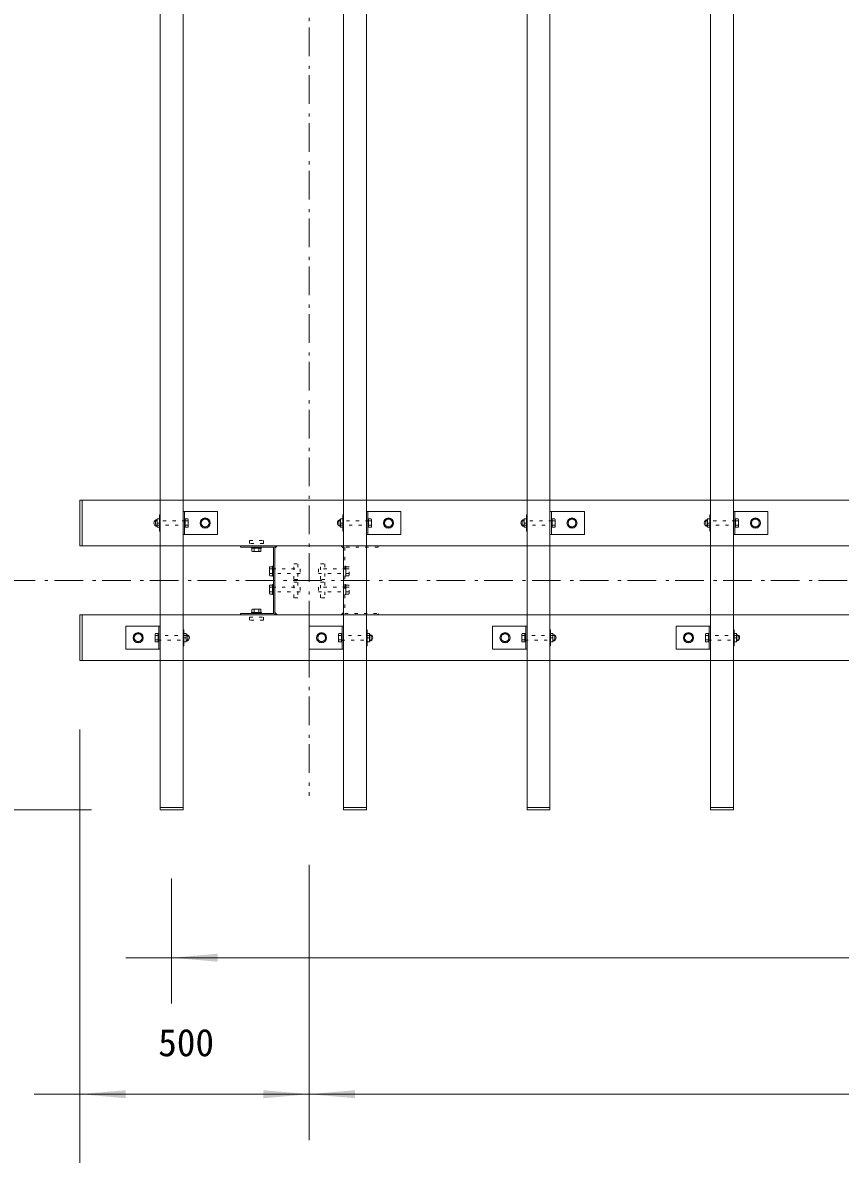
# Model space of a CAD drawing. Units: millimetres, scale not verified. Extents: x -9750 to 9750, y -6875 to 6875.
# Drawn here: x -6331 to -4548, y -4352 to -1885 of the extents above; entities that cross this region are included whole.
import ezdxf
from ezdxf.enums import TextEntityAlignment as Align

# ---------------------------------------------------------------- set-up
doc = ezdxf.new("R2010")
doc.units = ezdxf.units.MM
doc.header["$LTSCALE"] = 50
doc.linetypes.add('USER5', pattern=[0.416565, 0.138855, -0.27771])
doc.linetypes.add('USER6', pattern=[2.083282, 1.25, -0.416565, 0.138855, -0.277863])
doc.layers.add('0-1_IMPORTED', color=30, linetype='Continuous', lineweight=18)
doc.styles.add('ＭＳ ゴシック', font='')
doc.styles.get('ＭＳ ゴシック').set_extended_font_data('MS Gothic')

msp = doc.modelspace()

# ---------------------------------------------------------------- linework, layer by layer
at = {"layer": '0-1_IMPORTED', "color": 1, "linetype": 'USER6'}
for p, q in [((-5706, 4979), (-5706, -3571)), ((-6366, -3101), (5594, -3101))]:
    msp.add_line(p, q, dxfattribs=at)
at = {"layer": '0-1_IMPORTED'}
for p, q in [((-6201, -2926), (-6201, -3026)), ((-5978, -2951), (-5978, -3001)), ((-5578, -2951), (-5578, -3001)), ((-5178, -2951), (-5178, -3001)), ((-4778, -2951), (-4778, -3001)), ((-6037.5, -2968.85), (-6037.5, -2983.15)), ((-6036.79, -2976), (-6033.21, -2976)), ((-5970.6, -2971.38), (-5976.4, -2971.38)), ((-5976.4, -2980.62), (-5970.6, -2980.62)), ((-5637.5, -2968.85), (-5637.5, -2983.15)), ((-5636.79, -2976), (-5633.21, -2976)), ((-5570.6, -2971.38), (-5576.4, -2971.38)), ((-5576.4, -2980.62), (-5570.6, -2980.62)), ((-5237.5, -2968.85), (-5237.5, -2983.15)), ((-5236.79, -2976), (-5233.21, -2976)), ((-5170.6, -2971.38), (-5176.4, -2971.38)), ((-5176.4, -2980.62), (-5170.6, -2980.62)), ((-4837.5, -2968.85), (-4837.5, -2983.15)), ((-4836.79, -2976), (-4833.21, -2976)), ((-4770.6, -2971.38), (-4776.4, -2971.38)), ((-4776.4, -2980.62), (-4770.6, -2980.62)), ((-5825.88, -3038), (-5825.88, -3031)), ((-5816.12, -3038), (-5816.12, -3031)), ((-5793, -3076.12), (-5786, -3076.12)), ((-5793, -3085.88), (-5786, -3085.88)), ((-5793, -3116.12), (-5786, -3116.12)), ((-5793, -3125.88), (-5786, -3125.88)), ((-6201, -3176), (-6201, -3276)), ((-5825.88, -3164), (-5825.88, -3171)), ((-5816.12, -3164), (-5816.12, -3171)), ((-6034, -3251), (-6034, -3201)), ((-5634, -3251), (-5634, -3201)), ((-5234, -3251), (-5234, -3201)), ((-4834, -3251), (-4834, -3201)), ((-6035.6, -3221.38), (-6041.4, -3221.38)), ((-6041.4, -3230.62), (-6035.6, -3230.62)), ((-5975.21, -3226), (-5978.79, -3226)), ((-5974.5, -3233.15), (-5974.5, -3218.85)), ((-5635.6, -3221.38), (-5641.4, -3221.38)), ((-5641.4, -3230.62), (-5635.6, -3230.62)), ((-5575.21, -3226), (-5578.79, -3226)), ((-5574.5, -3233.15), (-5574.5, -3218.85)), ((-5235.6, -3221.38), (-5241.4, -3221.38)), ((-5241.4, -3230.62), (-5235.6, -3230.62)), ((-5175.21, -3226), (-5178.79, -3226)), ((-5174.5, -3233.15), (-5174.5, -3218.85)), ((-4835.6, -3221.38), (-4841.4, -3221.38)), ((-4841.4, -3230.62), (-4835.6, -3230.62)), ((-4775.21, -3226), (-4778.79, -3226)), ((-4774.5, -3233.15), (-4774.5, -3218.85)), ((-6031, -3596), (-5981, -3596)), ((-5631, -3596), (-5581, -3596)), ((-5231, -3596), (-5181, -3596)), ((-4831, -3596), (-4781, -3596))]:
    msp.add_line(p, q, dxfattribs=at)
at = {"layer": '0-1_IMPORTED', "linetype": 'USER5'}
for p, q in [((-5619, -3076.12), (-5626, -3076.12)), ((-5619, -3085.88), (-5626, -3085.88)), ((-5619, -3116.12), (-5626, -3116.12)), ((-5619, -3125.88), (-5626, -3125.88))]:
    msp.add_line(p, q, dxfattribs=at)
at = {"layer": '0-1_IMPORTED', "color": 1}
for p, q in [((-6206, -3426), (-6206, -4321)), ((-6206, -3426), (-6206, -4625)), ((-6181, -3601), (-7101, -3601)), ((-6181, -3601), (-6784.65, -3601)), ((-5706, -3721), (-5706, -4321)), ((-5706, -3721), (-5706, -4321)), ((-6006, -3751), (-6006, -4023.5)), ((-6106, -3923.5), (-6006, -3923.5)), ((-6006, -3923.5), (-2406, -3923.5)), ((-6306, -4221), (-6206, -4221)), ((-6206, -4221), (-5706, -4221)), ((-5806, -4221), (-5706, -4221)), ((-5706, -4221), (-5606, -4221)), ((-5706, -4221), (-2706, -4221))]:
    msp.add_line(p, q, dxfattribs=at)
at = {"layer": '0-1_IMPORTED'}
for points in [[(-6031, 399), (-5981, 399), (-5981, -3601), (-6031, -3601)], [(-5631, 399), (-5581, 399), (-5581, -3601), (-5631, -3601)], [(-5231, 399), (-5181, 399), (-5181, -3601), (-5231, -3601)], [(-4831, 399), (-4781, 399), (-4781, -3601), (-4831, -3601)], [(-6206, -2926), (-2206, -2926), (-2206, -3026), (-6206, -3026)], [(-6031, -2993.5), (-6032.5, -2993.5), (-6032.5, -2958.5), (-6031, -2958.5)], [(-5981, -2951), (-5906, -2951), (-5906, -3001), (-5981, -3001)], [(-5631, -2993.5), (-5632.5, -2993.5), (-5632.5, -2958.5), (-5631, -2958.5)], [(-5581, -2951), (-5506, -2951), (-5506, -3001), (-5581, -3001)], [(-5231, -2993.5), (-5232.5, -2993.5), (-5232.5, -2958.5), (-5231, -2958.5)], [(-5181, -2951), (-5106, -2951), (-5106, -3001), (-5181, -3001)], [(-4831, -2993.5), (-4832.5, -2993.5), (-4832.5, -2958.5), (-4831, -2958.5)], [(-4781, -2951), (-4706, -2951), (-4706, -3001), (-4781, -3001)], [(-6037.5, -2967), (-6032.5, -2967), (-6032.5, -2985), (-6037.5, -2985)], [(-5978, -2985), (-5976.4, -2985), (-5976.4, -2967), (-5978, -2967)], [(-5976.4, -2966.76), (-5970.6, -2966.76), (-5969.89, -2968), (-5969.89, -2984), (-5970.6, -2985.24), (-5976.4, -2985.24)], [(-5924.5, -2971.12), (-5933, -2966.2), (-5941.5, -2971.12), (-5941.5, -2980.88), (-5933, -2985.8), (-5924.5, -2980.88)], [(-5637.5, -2967), (-5632.5, -2967), (-5632.5, -2985), (-5637.5, -2985)], [(-5578, -2985), (-5576.4, -2985), (-5576.4, -2967), (-5578, -2967)], [(-5576.4, -2966.76), (-5570.6, -2966.76), (-5569.89, -2968), (-5569.89, -2984), (-5570.6, -2985.24), (-5576.4, -2985.24)], [(-5524.5, -2971.12), (-5533, -2966.2), (-5541.5, -2971.12), (-5541.5, -2980.88), (-5533, -2985.8), (-5524.5, -2980.88)], [(-5237.5, -2967), (-5232.5, -2967), (-5232.5, -2985), (-5237.5, -2985)], [(-5178, -2985), (-5176.4, -2985), (-5176.4, -2967), (-5178, -2967)], [(-5176.4, -2966.76), (-5170.6, -2966.76), (-5169.89, -2968), (-5169.89, -2984), (-5170.6, -2985.24), (-5176.4, -2985.24)], [(-5124.5, -2971.12), (-5133, -2966.2), (-5141.5, -2971.12), (-5141.5, -2980.88), (-5133, -2985.8), (-5124.5, -2980.88)], [(-4837.5, -2967), (-4832.5, -2967), (-4832.5, -2985), (-4837.5, -2985)], [(-4778, -2985), (-4776.4, -2985), (-4776.4, -2967), (-4778, -2967)], [(-4776.4, -2966.76), (-4770.6, -2966.76), (-4769.89, -2968), (-4769.89, -2984), (-4770.6, -2985.24), (-4776.4, -2985.24)], [(-4724.5, -2971.12), (-4733, -2966.2), (-4741.5, -2971.12), (-4741.5, -2980.88), (-4733, -2985.8), (-4724.5, -2980.88)], [(-5856, -3029), (-5784, -3029), (-5784, -3173), (-5856, -3173), (-5856, -3176), (-5781, -3176), (-5781, -3026), (-5856, -3026)], [(-5810, -3031), (-5810, -3029), (-5832, -3029), (-5832, -3031)], [(-5812.5, -3038), (-5811.2, -3037.25), (-5811.2, -3031), (-5830.8, -3031), (-5830.8, -3037.25), (-5829.5, -3038)], [(-5631, -3031), (-5636, -3026), (-5776, -3026), (-5781, -3031), (-5781, -3171), (-5776, -3176), (-5636, -3176), (-5631, -3171)], [(-5793, -3072.5), (-5792.25, -3071.2), (-5786, -3071.2), (-5786, -3090.8), (-5792.25, -3090.8), (-5793, -3089.5)], [(-5786, -3070), (-5784, -3070), (-5784, -3092), (-5786, -3092)], [(-5793, -3112.5), (-5792.25, -3111.2), (-5786, -3111.2), (-5786, -3130.8), (-5792.25, -3130.8), (-5793, -3129.5)], [(-5786, -3110), (-5784, -3110), (-5784, -3132), (-5786, -3132)], [(-6206, -3176), (-2206, -3176), (-2206, -3276), (-6206, -3276)], [(-5810, -3171), (-5810, -3173), (-5832, -3173), (-5832, -3171)], [(-5812.5, -3164), (-5811.2, -3164.75), (-5811.2, -3171), (-5830.8, -3171), (-5830.8, -3164.75), (-5829.5, -3164)], [(-6031, -3251), (-6106, -3251), (-6106, -3201), (-6031, -3201)], [(-5631, -3251), (-5706, -3251), (-5706, -3201), (-5631, -3201)], [(-5231, -3251), (-5306, -3251), (-5306, -3201), (-5231, -3201)], [(-4831, -3251), (-4906, -3251), (-4906, -3201), (-4831, -3201)], [(-6087.5, -3230.88), (-6079, -3235.8), (-6070.5, -3230.88), (-6070.5, -3221.12), (-6079, -3216.2), (-6087.5, -3221.12)], [(-6035.6, -3235.24), (-6041.4, -3235.24), (-6042.11, -3234), (-6042.11, -3218), (-6041.4, -3216.76), (-6035.6, -3216.76)], [(-6034, -3217), (-6035.6, -3217), (-6035.6, -3235), (-6034, -3235)], [(-5981, -3208.5), (-5979.5, -3208.5), (-5979.5, -3243.5), (-5981, -3243.5)], [(-5979.5, -3217), (-5974.5, -3217), (-5974.5, -3235), (-5979.5, -3235)], [(-5687.5, -3230.88), (-5679, -3235.8), (-5670.5, -3230.88), (-5670.5, -3221.12), (-5679, -3216.2), (-5687.5, -3221.12)], [(-5635.6, -3235.24), (-5641.4, -3235.24), (-5642.11, -3234), (-5642.11, -3218), (-5641.4, -3216.76), (-5635.6, -3216.76)], [(-5634, -3217), (-5635.6, -3217), (-5635.6, -3235), (-5634, -3235)], [(-5581, -3208.5), (-5579.5, -3208.5), (-5579.5, -3243.5), (-5581, -3243.5)], [(-5579.5, -3217), (-5574.5, -3217), (-5574.5, -3235), (-5579.5, -3235)], [(-5287.5, -3230.88), (-5279, -3235.8), (-5270.5, -3230.88), (-5270.5, -3221.12), (-5279, -3216.2), (-5287.5, -3221.12)], [(-5235.6, -3235.24), (-5241.4, -3235.24), (-5242.11, -3234), (-5242.11, -3218), (-5241.4, -3216.76), (-5235.6, -3216.76)], [(-5234, -3217), (-5235.6, -3217), (-5235.6, -3235), (-5234, -3235)], [(-5181, -3208.5), (-5179.5, -3208.5), (-5179.5, -3243.5), (-5181, -3243.5)], [(-5179.5, -3217), (-5174.5, -3217), (-5174.5, -3235), (-5179.5, -3235)], [(-4887.5, -3230.88), (-4879, -3235.8), (-4870.5, -3230.88), (-4870.5, -3221.12), (-4879, -3216.2), (-4887.5, -3221.12)], [(-4835.6, -3235.24), (-4841.4, -3235.24), (-4842.11, -3234), (-4842.11, -3218), (-4841.4, -3216.76), (-4835.6, -3216.76)], [(-4834, -3217), (-4835.6, -3217), (-4835.6, -3235), (-4834, -3235)], [(-4781, -3208.5), (-4779.5, -3208.5), (-4779.5, -3243.5), (-4781, -3243.5)], [(-4779.5, -3217), (-4774.5, -3217), (-4774.5, -3235), (-4779.5, -3235)]]:
    msp.add_lwpolyline(points, close=True, dxfattribs=at)
at = {"layer": '0-1_IMPORTED', "linetype": 'USER5'}
for points in [[(-5976.4, -2971), (-6040.1, -2971), (-6041.4, -2972.3), (-6041.4, -2979.7), (-6040.1, -2981), (-5976.4, -2981)], [(-5576.4, -2971), (-5640.1, -2971), (-5641.4, -2972.3), (-5641.4, -2979.7), (-5640.1, -2981), (-5576.4, -2981)], [(-5176.4, -2971), (-5240.1, -2971), (-5241.4, -2972.3), (-5241.4, -2979.7), (-5240.1, -2981), (-5176.4, -2981)], [(-4776.4, -2971), (-4840.1, -2971), (-4841.4, -2972.3), (-4841.4, -2979.7), (-4840.1, -2981), (-4776.4, -2981)], [(-6035.6, -3231), (-5971.9, -3231), (-5970.6, -3229.7), (-5970.6, -3222.3), (-5971.9, -3221), (-6035.6, -3221)], [(-5635.6, -3231), (-5571.9, -3231), (-5570.6, -3229.7), (-5570.6, -3222.3), (-5571.9, -3221), (-5635.6, -3221)], [(-5235.6, -3231), (-5171.9, -3231), (-5170.6, -3229.7), (-5170.6, -3222.3), (-5171.9, -3221), (-5235.6, -3221)], [(-4835.6, -3231), (-4771.9, -3231), (-4770.6, -3229.7), (-4770.6, -3222.3), (-4771.9, -3221), (-4835.6, -3221)]]:
    msp.add_lwpolyline(points, dxfattribs=at)
for points in [[(-5836, -3014), (-5806, -3014), (-5806, -3021), (-5836, -3021)], [(-5556, -3029), (-5628, -3029), (-5628, -3173), (-5556, -3173), (-5556, -3176), (-5631, -3176), (-5631, -3026), (-5556, -3026)], [(-5786, -3076), (-5726, -3076), (-5726, -3086), (-5786, -3086)], [(-5739.88, -3065), (-5730.88, -3065), (-5730.88, -3099), (-5739.88, -3099)], [(-5626, -3076), (-5686, -3076), (-5686, -3086), (-5626, -3086)], [(-5681.12, -3065), (-5672.12, -3065), (-5672.12, -3099), (-5681.12, -3099)], [(-5626, -3070), (-5628, -3070), (-5628, -3092), (-5626, -3092)], [(-5619, -3072.5), (-5619.75, -3071.2), (-5626, -3071.2), (-5626, -3090.8), (-5619.75, -3090.8), (-5619, -3089.5)], [(-5739.88, -3105), (-5730.88, -3105), (-5730.88, -3139), (-5739.88, -3139)], [(-5681.12, -3105), (-5672.12, -3105), (-5672.12, -3139), (-5681.12, -3139)], [(-5786, -3116), (-5726, -3116), (-5726, -3126), (-5786, -3126)], [(-5626, -3116), (-5686, -3116), (-5686, -3126), (-5626, -3126)], [(-5626, -3110), (-5628, -3110), (-5628, -3132), (-5626, -3132)], [(-5619, -3112.5), (-5619.75, -3111.2), (-5626, -3111.2), (-5626, -3130.8), (-5619.75, -3130.8), (-5619, -3129.5)], [(-5836, -3181), (-5806, -3181), (-5806, -3188), (-5836, -3188)]]:
    msp.add_lwpolyline(points, close=True, dxfattribs=at)
at = {"layer": '0-1_IMPORTED'}
for centre, radius in [((-5933, -2976), 11), ((-5933, -2976), 8.5), ((-5533, -2976), 11), ((-5533, -2976), 8.5), ((-5133, -2976), 11), ((-5133, -2976), 8.5), ((-4733, -2976), 11), ((-4733, -2976), 8.5), ((-6079, -3226), 11), ((-6079, -3226), 8.5), ((-5679, -3226), 11), ((-5679, -3226), 8.5), ((-5279, -3226), 11), ((-5279, -3226), 8.5), ((-4879, -3226), 11), ((-4879, -3226), 8.5)]:
    msp.add_circle(centre, radius, dxfattribs=at)
for centre, start, end in [((-6037.5, -2976), 90, 180), ((-6037.5, -2976), 180, 270), ((-5637.5, -2976), 90, 180), ((-5637.5, -2976), 180, 270), ((-5237.5, -2976), 90, 180), ((-5237.5, -2976), 180, 270), ((-4837.5, -2976), 90, 180), ((-4837.5, -2976), 180, 270), ((-5974.5, -3226), 0, 90), ((-5974.5, -3226), 270, 0), ((-5574.5, -3226), 0, 90), ((-5574.5, -3226), 270, 0), ((-5174.5, -3226), 0, 90), ((-5174.5, -3226), 270, 0), ((-4774.5, -3226), 0, 90), ((-4774.5, -3226), 270, 0)]:
    msp.add_arc(centre, 7.15, start, end, dxfattribs=at)
at = {"layer": '0-1_IMPORTED', "color": 1}
for points in [[(-6006, -3923.5), (-5906.01, -3914.75), (-5906.01, -3932.25)], [(-6206, -4221), (-6106.01, -4212.25), (-6106.01, -4229.75)], [(-5706, -4221), (-5805.99, -4229.75), (-5805.99, -4212.25)], [(-5706, -4221), (-5606.01, -4212.25), (-5606.01, -4229.75)]]:
    msp.add_solid(points, dxfattribs=at)

# ---------------------------------------------------------------- texts
at = {"layer": '0-1_IMPORTED', "color": 7, "style": 'ＭＳ ゴシック'}
msp.add_text('500', height=59.71, dxfattribs=at).set_placement((-6035.38, -4156.18), align=Align.BOTTOM_LEFT)

doc.saveas('drawing.dxf')
